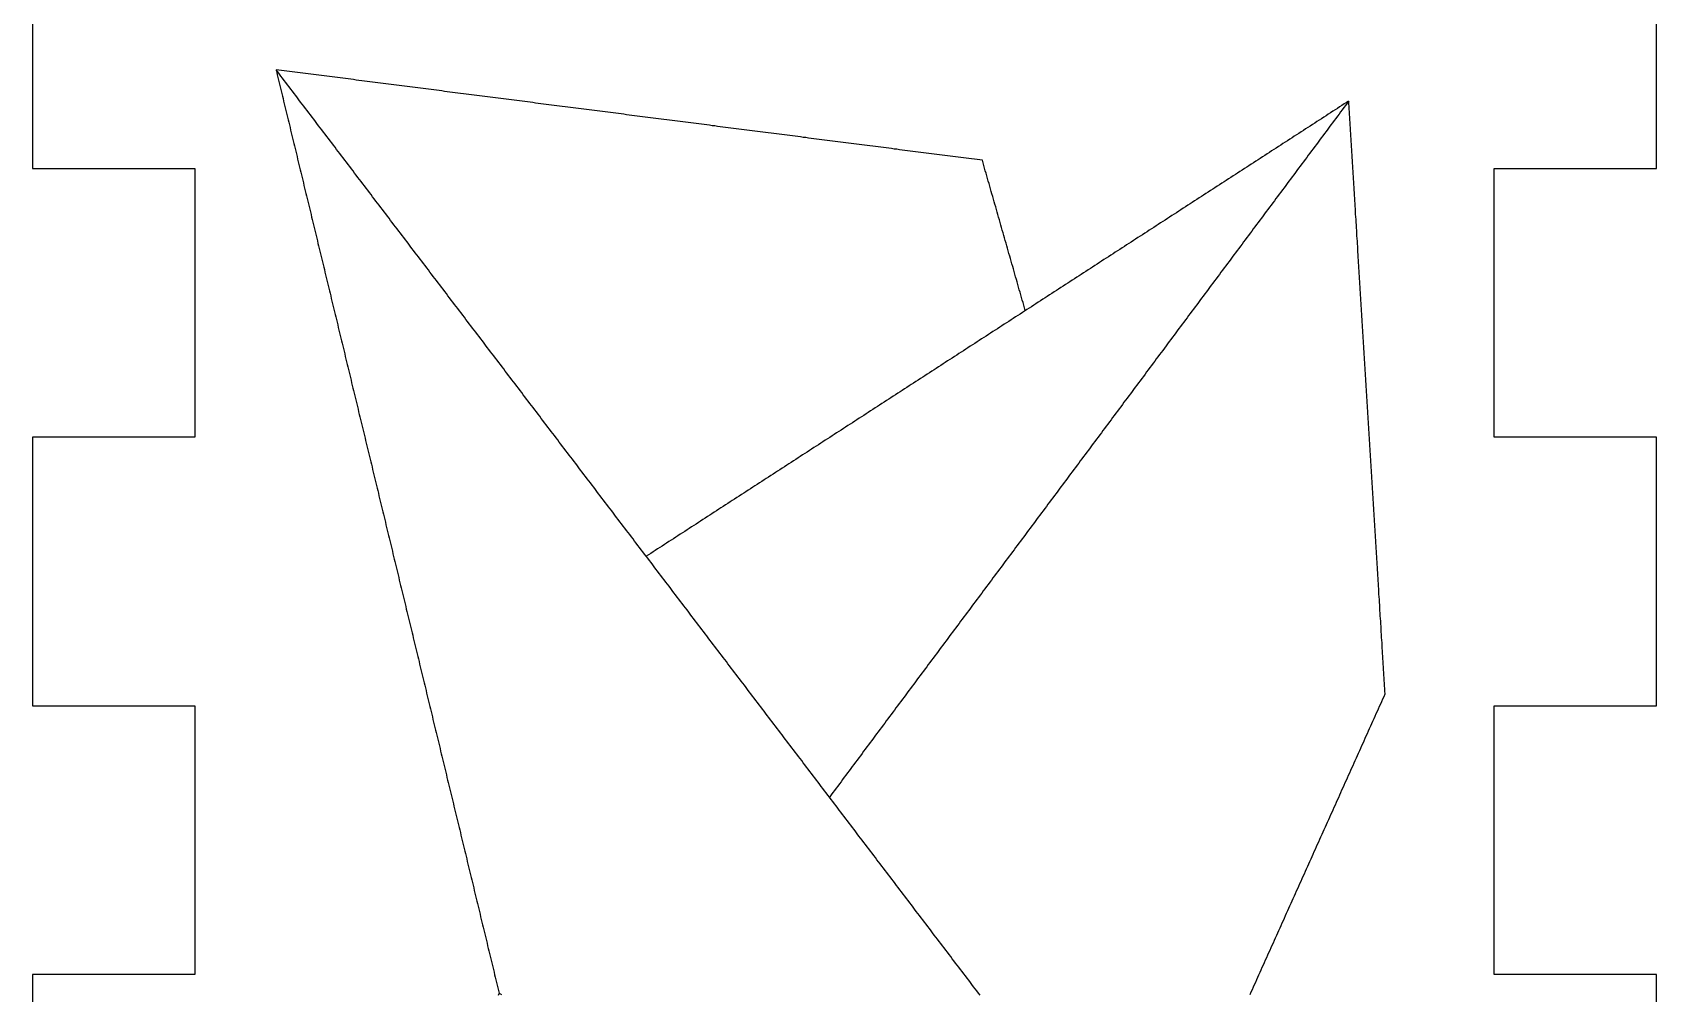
# Model space of a CAD drawing. Extents: x 10 to 860, y -140 to 140.
# Drawn here: x 10 to 70, y -104.9 to -69.4 of the extents above; entities that cross this region are included whole.
import ezdxf

# ---------------------------------------------------------------- set-up
doc = ezdxf.new("R2010")
doc.units = 0

# ---------------------------------------------------------------- blocks, each defined once
blk = doc.blocks.new('SHAPE2DVIEW004')
at = {"layer": 'Views', "color": 0}
for p, q in [((10, -64.519), (10, -74.444)), ((70, -74.444), (70, -64.519)), ((10, -74.444), (16, -74.444)), ((16, -74.444), (16, -84.37)), ((64, -84.37), (64, -74.444)), ((64, -74.444), (70, -74.444)), ((16, -84.37), (10, -84.37)), ((10, -84.37), (10, -94.296)), ((70, -84.37), (64, -84.37)), ((70, -94.296), (70, -84.37)), ((10, -94.296), (16, -94.296)), ((16, -94.296), (16, -104.222)), ((64, -104.222), (64, -94.296)), ((64, -94.296), (70, -94.296)), ((16, -104.222), (10, -104.222)), ((10, -104.222), (10, -114.148)), ((70, -104.222), (64, -104.222)), ((70, -114.148), (70, -104.222))]:
    blk.add_line(p, q, dxfattribs=at)
blk = doc.blocks.new('SHAPE2DVIEW007')
at = {"layer": 'Views', "color": 0}
for points in [[(18.998, -70.798), (18.998, -70.799)], [(18.999, -70.799), (18.998, -70.798)], [(18.998, -70.799), (19.022, -70.896), (19.045, -70.993), (19.069, -71.09), (19.092, -71.187), (19.116, -71.285), (19.139, -71.382), (19.163, -71.479), (19.186, -71.576), (19.21, -71.673), (19.233, -71.771), (19.257, -71.868), (19.28, -71.965), (19.304, -72.062), (19.327, -72.159), (19.351, -72.257), (19.374, -72.354), (19.398, -72.451), (19.421, -72.548), (19.445, -72.645), (19.468, -72.742), (19.491, -72.84), (19.515, -72.937), (19.538, -73.034), (19.562, -73.131), (19.585, -73.228), (19.609, -73.326), (19.632, -73.423), (19.656, -73.52), (19.679, -73.617), (19.703, -73.714), (19.726, -73.812), (19.75, -73.909), (19.773, -74.006), (19.797, -74.103), (19.82, -74.2), (19.844, -74.298), (19.867, -74.395), (19.891, -74.492), (19.914, -74.589), (19.938, -74.686), (19.961, -74.783), (19.984, -74.881), (20.008, -74.978), (20.031, -75.075), (20.055, -75.172), (20.078, -75.269), (20.102, -75.367), (20.125, -75.464), (20.149, -75.561), (20.172, -75.658), (20.196, -75.755), (20.219, -75.853), (20.243, -75.95), (20.266, -76.047), (20.29, -76.144), (20.313, -76.241), (20.337, -76.338), (20.36, -76.436), (20.384, -76.533), (20.407, -76.63), (20.431, -76.727), (20.454, -76.824), (20.478, -76.922), (20.501, -77.019), (20.524, -77.116), (20.548, -77.213), (20.571, -77.31), (20.595, -77.408), (20.618, -77.505), (20.642, -77.602), (20.665, -77.699), (20.689, -77.796), (20.712, -77.894), (20.736, -77.991), (20.759, -78.088), (20.783, -78.185), (20.806, -78.282), (20.83, -78.379), (20.853, -78.477), (20.877, -78.574), (20.9, -78.671), (20.924, -78.768), (20.947, -78.865), (20.971, -78.963), (20.994, -79.06), (21.017, -79.157), (21.041, -79.254), (21.064, -79.351), (21.088, -79.449), (21.111, -79.546), (21.135, -79.643), (21.158, -79.74), (21.182, -79.837), (21.205, -79.934), (21.229, -80.032), (21.252, -80.129), (21.276, -80.226), (21.299, -80.323), (21.323, -80.42), (21.346, -80.518), (21.37, -80.615), (21.393, -80.712), (21.417, -80.809), (21.44, -80.906), (21.464, -81.004), (21.487, -81.101), (21.511, -81.198), (21.534, -81.295), (21.557, -81.392), (21.581, -81.49), (21.604, -81.587), (21.628, -81.684), (21.651, -81.781), (21.675, -81.878), (21.698, -81.975), (21.722, -82.073), (21.745, -82.17), (21.769, -82.267), (21.792, -82.364), (21.816, -82.461), (21.839, -82.559), (21.863, -82.656), (21.886, -82.753), (21.91, -82.85), (21.933, -82.947), (21.957, -83.045), (21.98, -83.142), (22.004, -83.239), (22.027, -83.336), (22.05, -83.433), (22.074, -83.531), (22.097, -83.628), (22.121, -83.725), (22.144, -83.822), (22.168, -83.919), (22.191, -84.016), (22.215, -84.114), (22.238, -84.211), (22.262, -84.308), (22.285, -84.405), (22.309, -84.502), (22.332, -84.6), (22.356, -84.697), (22.379, -84.794), (22.403, -84.891), (22.426, -84.988), (22.45, -85.086), (22.473, -85.183), (22.497, -85.28), (22.52, -85.377), (22.544, -85.474), (22.567, -85.571), (22.59, -85.669), (22.614, -85.766), (22.637, -85.863), (22.661, -85.96), (22.684, -86.057), (22.708, -86.155), (22.731, -86.252), (22.755, -86.349), (22.778, -86.446), (22.802, -86.543), (22.825, -86.641), (22.849, -86.738), (22.872, -86.835), (22.896, -86.932), (22.919, -87.029), (22.943, -87.127), (22.966, -87.224), (22.99, -87.321), (23.013, -87.418), (23.037, -87.515), (23.06, -87.612), (23.083, -87.71), (23.107, -87.807), (23.13, -87.904), (23.154, -88.001), (23.177, -88.098), (23.201, -88.196), (23.224, -88.293), (23.248, -88.39), (23.271, -88.487), (23.295, -88.584), (23.318, -88.682), (23.342, -88.779), (23.365, -88.876), (23.389, -88.973), (23.412, -89.07), (23.436, -89.168), (23.459, -89.265), (23.483, -89.362), (23.506, -89.459), (23.53, -89.556), (23.553, -89.653), (23.577, -89.751), (23.6, -89.848), (23.623, -89.945), (23.647, -90.042), (23.67, -90.139), (23.694, -90.237), (23.717, -90.334), (23.741, -90.431), (23.764, -90.528), (23.788, -90.625), (23.811, -90.723), (23.835, -90.82), (23.858, -90.917), (23.882, -91.014), (23.905, -91.111), (23.929, -91.208), (23.952, -91.306), (23.976, -91.403), (23.999, -91.5), (24.023, -91.597), (24.046, -91.694), (24.07, -91.792), (24.093, -91.889), (24.116, -91.986), (24.14, -92.083), (24.163, -92.18), (24.187, -92.278), (24.21, -92.375), (24.234, -92.472), (24.257, -92.569), (24.281, -92.666), (24.304, -92.764), (24.328, -92.861), (24.351, -92.958), (24.375, -93.055), (24.398, -93.152), (24.422, -93.249), (24.445, -93.347), (24.469, -93.444), (24.492, -93.541), (24.516, -93.638), (24.539, -93.735), (24.563, -93.833), (24.586, -93.93), (24.61, -94.027), (24.633, -94.124), (24.656, -94.221), (24.68, -94.319), (24.703, -94.416), (24.727, -94.513), (24.75, -94.61), (24.774, -94.707), (24.797, -94.805), (24.821, -94.902), (24.844, -94.999), (24.868, -95.096), (24.891, -95.193), (24.915, -95.29), (24.938, -95.388), (24.962, -95.485), (24.985, -95.582), (25.009, -95.679), (25.032, -95.776), (25.056, -95.874), (25.079, -95.971), (25.103, -96.068), (25.126, -96.165), (25.149, -96.262), (25.173, -96.36), (25.196, -96.457), (25.22, -96.554), (25.243, -96.651), (25.267, -96.748), (25.29, -96.845), (25.314, -96.943), (25.337, -97.04), (25.361, -97.137), (25.384, -97.234), (25.408, -97.331), (25.431, -97.429), (25.455, -97.526), (25.478, -97.623), (25.502, -97.72), (25.525, -97.817), (25.549, -97.915), (25.572, -98.012), (25.596, -98.109), (25.619, -98.206), (25.643, -98.303), (25.666, -98.401), (25.689, -98.498), (25.713, -98.595), (25.736, -98.692), (25.76, -98.789), (25.783, -98.886), (25.807, -98.984), (25.83, -99.081), (25.854, -99.178), (25.877, -99.275), (25.901, -99.372), (25.924, -99.47), (25.948, -99.567), (25.971, -99.664), (25.995, -99.761), (26.018, -99.858), (26.042, -99.956), (26.065, -100.053), (26.089, -100.15), (26.112, -100.247), (26.136, -100.344), (26.159, -100.441), (26.182, -100.539), (26.206, -100.636), (26.229, -100.733), (26.253, -100.83), (26.276, -100.927), (26.3, -101.025), (26.323, -101.122), (26.347, -101.219), (26.37, -101.316), (26.394, -101.413), (26.417, -101.511), (26.441, -101.608), (26.464, -101.705), (26.488, -101.802), (26.511, -101.899), (26.535, -101.997), (26.558, -102.094), (26.582, -102.191), (26.605, -102.288), (26.629, -102.385), (26.652, -102.482), (26.676, -102.58), (26.699, -102.677), (26.722, -102.774), (26.746, -102.871), (26.769, -102.968), (26.793, -103.066), (26.816, -103.163), (26.84, -103.26), (26.863, -103.357), (26.887, -103.454), (26.91, -103.552), (26.934, -103.649), (26.957, -103.746), (26.981, -103.843), (27.004, -103.94), (27.028, -104.038), (27.051, -104.135), (27.075, -104.232), (27.098, -104.329), (27.122, -104.426), (27.145, -104.523), (27.169, -104.621), (27.192, -104.718), (27.215, -104.815), (27.239, -104.912)], [(18.999, -70.799), (18.998, -70.799)], [(18.998, -70.799), (18.998, -70.799)], [(45.093, -74.146), (44.994, -74.133), (44.896, -74.121), (44.797, -74.108), (44.698, -74.095), (44.599, -74.083), (44.5, -74.07), (44.401, -74.057), (44.303, -74.045), (44.204, -74.032), (44.105, -74.019), (44.006, -74.007), (43.907, -73.994), (43.808, -73.981), (43.709, -73.969), (43.611, -73.956), (43.512, -73.943), (43.413, -73.931), (43.314, -73.918), (43.215, -73.905), (43.116, -73.893), (43.018, -73.88), (42.919, -73.867), (42.82, -73.855), (42.721, -73.842), (42.622, -73.829), (42.523, -73.816), (42.425, -73.804), (42.326, -73.791), (42.227, -73.778), (42.128, -73.766), (42.029, -73.753), (41.93, -73.74), (41.831, -73.728), (41.733, -73.715), (41.634, -73.702), (41.535, -73.69), (41.436, -73.677), (41.337, -73.664), (41.238, -73.652), (41.14, -73.639), (41.041, -73.626), (40.942, -73.614), (40.843, -73.601), (40.744, -73.588), (40.645, -73.576), (40.547, -73.563), (40.448, -73.55), (40.349, -73.538), (40.25, -73.525), (40.151, -73.512), (40.052, -73.5), (39.953, -73.487), (39.855, -73.474), (39.756, -73.461), (39.657, -73.449), (39.558, -73.436), (39.459, -73.423), (39.36, -73.411), (39.262, -73.398), (39.163, -73.385), (39.064, -73.373), (38.965, -73.36), (38.866, -73.347), (38.767, -73.335), (38.668, -73.322), (38.57, -73.309), (38.471, -73.297), (38.372, -73.284), (38.273, -73.271), (38.174, -73.259), (38.075, -73.246), (37.977, -73.233), (37.878, -73.221), (37.779, -73.208), (37.68, -73.195), (37.581, -73.183), (37.482, -73.17), (37.384, -73.157), (37.285, -73.144), (37.186, -73.132), (37.087, -73.119), (36.988, -73.106), (36.889, -73.094), (36.79, -73.081), (36.692, -73.068), (36.593, -73.056), (36.494, -73.043), (36.395, -73.03), (36.296, -73.018), (36.197, -73.005), (36.099, -72.992), (36, -72.98), (35.901, -72.967), (35.802, -72.954), (35.703, -72.942), (35.604, -72.929), (35.506, -72.916), (35.407, -72.904), (35.308, -72.891), (35.209, -72.878), (35.11, -72.866), (35.011, -72.853), (34.912, -72.84), (34.814, -72.827), (34.715, -72.815), (34.616, -72.802), (34.517, -72.789), (34.418, -72.777), (34.319, -72.764), (34.221, -72.751), (34.122, -72.739), (34.023, -72.726), (33.924, -72.713), (33.825, -72.701), (33.726, -72.688), (33.628, -72.675), (33.529, -72.663), (33.43, -72.65), (33.331, -72.637), (33.232, -72.625), (33.133, -72.612), (33.034, -72.599), (32.936, -72.587), (32.837, -72.574), (32.738, -72.561), (32.639, -72.549), (32.54, -72.536), (32.441, -72.523), (32.343, -72.51), (32.244, -72.498), (32.145, -72.485), (32.046, -72.472), (31.947, -72.46), (31.848, -72.447), (31.749, -72.434), (31.651, -72.422), (31.552, -72.409), (31.453, -72.396), (31.354, -72.384), (31.255, -72.371), (31.156, -72.358), (31.058, -72.346), (30.959, -72.333), (30.86, -72.32), (30.761, -72.308), (30.662, -72.295), (30.563, -72.282), (30.465, -72.27), (30.366, -72.257), (30.267, -72.244), (30.168, -72.232), (30.069, -72.219), (29.97, -72.206), (29.871, -72.193), (29.773, -72.181), (29.674, -72.168), (29.575, -72.155), (29.476, -72.143), (29.377, -72.13), (29.278, -72.117), (29.18, -72.105), (29.081, -72.092), (28.982, -72.079), (28.883, -72.067), (28.784, -72.054), (28.685, -72.041), (28.587, -72.029), (28.488, -72.016), (28.389, -72.003), (28.29, -71.991), (28.191, -71.978), (28.092, -71.965), (27.993, -71.953), (27.895, -71.94), (27.796, -71.927), (27.697, -71.915), (27.598, -71.902), (27.499, -71.889), (27.4, -71.876), (27.302, -71.864), (27.203, -71.851), (27.104, -71.838), (27.005, -71.826), (26.906, -71.813), (26.807, -71.8), (26.709, -71.788), (26.61, -71.775), (26.511, -71.762), (26.412, -71.75), (26.313, -71.737), (26.214, -71.724), (26.115, -71.712), (26.017, -71.699), (25.918, -71.686), (25.819, -71.674), (25.72, -71.661), (25.621, -71.648), (25.522, -71.636), (25.424, -71.623), (25.325, -71.61), (25.226, -71.598), (25.127, -71.585), (25.028, -71.572), (24.929, -71.56), (24.83, -71.547), (24.732, -71.534), (24.633, -71.521), (24.534, -71.509), (24.435, -71.496), (24.336, -71.483), (24.237, -71.471), (24.139, -71.458), (24.04, -71.445), (23.941, -71.433), (23.842, -71.42), (23.743, -71.407), (23.644, -71.395), (23.546, -71.382), (23.447, -71.369), (23.348, -71.357), (23.249, -71.344), (23.15, -71.331), (23.051, -71.319), (22.952, -71.306), (22.854, -71.293), (22.755, -71.281), (22.656, -71.268), (22.557, -71.255), (22.458, -71.243), (22.359, -71.23), (22.261, -71.217), (22.162, -71.204), (22.063, -71.192), (21.964, -71.179), (21.865, -71.166), (21.766, -71.154), (21.668, -71.141), (21.569, -71.128), (21.47, -71.116), (21.371, -71.103), (21.272, -71.09), (21.173, -71.078), (21.074, -71.065), (20.976, -71.052), (20.877, -71.04), (20.778, -71.027), (20.679, -71.014), (20.58, -71.002), (20.481, -70.989), (20.383, -70.976), (20.284, -70.964), (20.185, -70.951), (20.086, -70.938), (19.987, -70.926), (19.888, -70.913), (19.79, -70.9), (19.691, -70.887), (19.592, -70.875), (19.493, -70.862), (19.394, -70.849), (19.295, -70.837), (19.196, -70.824), (19.098, -70.811), (18.999, -70.799)], [(45.012, -104.993), (44.951, -104.914), (44.891, -104.834), (44.83, -104.755), (44.77, -104.675), (44.709, -104.596), (44.649, -104.516), (44.588, -104.437), (44.528, -104.357), (44.467, -104.278), (44.407, -104.198), (44.346, -104.119), (44.286, -104.039), (44.225, -103.96), (44.165, -103.88), (44.104, -103.801), (44.044, -103.721), (43.983, -103.642), (43.923, -103.562), (43.862, -103.482), (43.802, -103.403), (43.741, -103.323), (43.681, -103.244), (43.62, -103.164), (43.56, -103.085), (43.499, -103.005), (43.439, -102.926), (43.378, -102.846), (43.318, -102.767), (43.257, -102.687), (43.197, -102.608), (43.136, -102.528), (43.076, -102.449), (43.015, -102.369), (42.955, -102.29), (42.894, -102.21), (42.834, -102.131), (42.773, -102.051), (42.713, -101.972), (42.652, -101.892), (42.592, -101.813), (42.531, -101.733), (42.471, -101.653), (42.41, -101.574), (42.35, -101.494), (42.289, -101.415), (42.229, -101.335), (42.168, -101.256), (42.108, -101.176), (42.047, -101.097), (41.987, -101.017), (41.926, -100.938), (41.866, -100.858), (41.805, -100.779), (41.745, -100.699), (41.684, -100.62), (41.624, -100.54), (41.563, -100.461), (41.503, -100.381), (41.442, -100.302), (41.382, -100.222), (41.321, -100.143), (41.261, -100.063), (41.2, -99.983), (41.14, -99.904), (41.079, -99.824), (41.019, -99.745), (40.958, -99.665), (40.898, -99.586), (40.837, -99.506), (40.777, -99.427), (40.716, -99.347), (40.656, -99.268), (40.595, -99.188), (40.535, -99.109), (40.474, -99.029), (40.414, -98.95), (40.353, -98.87), (40.293, -98.791), (40.232, -98.711), (40.172, -98.632), (40.111, -98.552), (40.051, -98.473), (39.99, -98.393), (39.93, -98.314), (39.869, -98.234), (39.809, -98.154), (39.748, -98.075), (39.688, -97.995), (39.628, -97.916), (39.567, -97.836), (39.507, -97.757), (39.446, -97.677), (39.386, -97.598), (39.325, -97.518), (39.265, -97.439), (39.204, -97.359), (39.144, -97.28), (39.083, -97.2), (39.023, -97.121), (38.962, -97.041), (38.902, -96.962), (38.841, -96.882), (38.781, -96.803), (38.72, -96.723), (38.66, -96.644), (38.599, -96.564), (38.539, -96.484), (38.478, -96.405), (38.418, -96.325), (38.357, -96.246), (38.297, -96.166), (38.236, -96.087), (38.176, -96.007), (38.115, -95.928), (38.055, -95.848), (37.994, -95.769), (37.934, -95.689), (37.873, -95.61), (37.813, -95.53), (37.752, -95.451), (37.692, -95.371), (37.631, -95.292), (37.571, -95.212), (37.51, -95.133), (37.45, -95.053), (37.389, -94.974), (37.329, -94.894), (37.268, -94.815), (37.208, -94.735), (37.147, -94.655), (37.087, -94.576), (37.026, -94.496), (36.966, -94.417), (36.905, -94.337), (36.845, -94.258), (36.784, -94.178), (36.724, -94.099), (36.663, -94.019), (36.603, -93.94), (36.542, -93.86), (36.482, -93.781), (36.421, -93.701), (36.361, -93.622), (36.3, -93.542), (36.24, -93.463), (36.179, -93.383), (36.119, -93.304), (36.058, -93.224), (35.998, -93.145), (35.937, -93.065), (35.877, -92.986), (35.816, -92.906), (35.756, -92.826), (35.695, -92.747), (35.635, -92.667), (35.574, -92.588), (35.514, -92.508), (35.453, -92.429), (35.393, -92.349), (35.332, -92.27), (35.272, -92.19), (35.211, -92.111), (35.151, -92.031), (35.09, -91.952), (35.03, -91.872), (34.969, -91.793), (34.909, -91.713), (34.848, -91.634), (34.788, -91.554), (34.727, -91.475), (34.667, -91.395), (34.606, -91.316), (34.546, -91.236), (34.485, -91.156), (34.425, -91.077), (34.364, -90.997), (34.304, -90.918), (34.243, -90.838), (34.183, -90.759), (34.122, -90.679), (34.062, -90.6), (34.001, -90.52), (33.941, -90.441), (33.88, -90.361), (33.82, -90.282), (33.76, -90.202), (33.699, -90.123), (33.639, -90.043), (33.578, -89.964), (33.518, -89.884), (33.457, -89.805), (33.397, -89.725), (33.336, -89.646), (33.276, -89.566), (33.215, -89.487), (33.155, -89.407), (33.094, -89.327), (33.034, -89.248), (32.973, -89.168), (32.913, -89.089), (32.852, -89.009), (32.792, -88.93), (32.731, -88.85), (32.671, -88.771), (32.61, -88.691), (32.55, -88.612), (32.489, -88.532), (32.429, -88.453), (32.368, -88.373), (32.308, -88.294), (32.247, -88.214), (32.187, -88.135), (32.126, -88.055), (32.066, -87.976), (32.005, -87.896), (31.945, -87.817), (31.884, -87.737), (31.824, -87.657), (31.763, -87.578), (31.703, -87.498), (31.642, -87.419), (31.582, -87.339), (31.521, -87.26), (31.461, -87.18), (31.4, -87.101), (31.34, -87.021), (31.279, -86.942), (31.219, -86.862), (31.158, -86.783), (31.098, -86.703), (31.037, -86.624), (30.977, -86.544), (30.916, -86.465), (30.856, -86.385), (30.795, -86.306), (30.735, -86.226), (30.674, -86.147), (30.614, -86.067), (30.553, -85.988), (30.493, -85.908), (30.432, -85.828), (30.372, -85.749), (30.311, -85.669), (30.251, -85.59), (30.19, -85.51), (30.13, -85.431), (30.069, -85.351), (30.009, -85.272), (29.948, -85.192), (29.888, -85.113), (29.827, -85.033), (29.767, -84.954), (29.706, -84.874), (29.646, -84.795), (29.585, -84.715), (29.525, -84.636), (29.464, -84.556), (29.404, -84.477), (29.343, -84.397), (29.283, -84.318), (29.222, -84.238), (29.162, -84.159), (29.101, -84.079), (29.041, -83.999), (28.98, -83.92), (28.92, -83.84), (28.859, -83.761), (28.799, -83.681), (28.738, -83.602), (28.678, -83.522), (28.617, -83.443), (28.557, -83.363), (28.496, -83.284), (28.436, -83.204), (28.375, -83.125), (28.315, -83.045), (28.254, -82.966), (28.194, -82.886), (28.133, -82.807), (28.073, -82.727), (28.012, -82.648), (27.952, -82.568), (27.892, -82.489), (27.831, -82.409), (27.771, -82.329), (27.71, -82.25), (27.65, -82.17), (27.589, -82.091), (27.529, -82.011), (27.468, -81.932), (27.408, -81.852), (27.347, -81.773), (27.287, -81.693), (27.226, -81.614), (27.166, -81.534), (27.105, -81.455), (27.045, -81.375), (26.984, -81.296), (26.924, -81.216), (26.863, -81.137), (26.803, -81.057), (26.742, -80.978), (26.682, -80.898), (26.621, -80.819), (26.561, -80.739), (26.5, -80.66), (26.44, -80.58), (26.379, -80.5), (26.319, -80.421), (26.258, -80.341), (26.198, -80.262), (26.137, -80.182), (26.077, -80.103), (26.016, -80.023), (25.956, -79.944), (25.895, -79.864), (25.835, -79.785), (25.774, -79.705), (25.714, -79.626), (25.653, -79.546), (25.593, -79.467), (25.532, -79.387), (25.472, -79.308), (25.411, -79.228), (25.351, -79.149), (25.29, -79.069), (25.23, -78.99), (25.169, -78.91), (25.109, -78.83), (25.048, -78.751), (24.988, -78.671), (24.927, -78.592), (24.867, -78.512), (24.806, -78.433), (24.746, -78.353), (24.685, -78.274), (24.625, -78.194), (24.564, -78.115), (24.504, -78.035), (24.443, -77.956), (24.383, -77.876), (24.322, -77.797), (24.262, -77.717), (24.201, -77.638), (24.141, -77.558), (24.08, -77.479), (24.02, -77.399), (23.959, -77.32), (23.899, -77.24), (23.838, -77.161), (23.778, -77.081), (23.717, -77.001), (23.657, -76.922), (23.596, -76.842), (23.536, -76.763), (23.475, -76.683), (23.415, -76.604), (23.354, -76.524), (23.294, -76.445), (23.233, -76.365), (23.173, -76.286), (23.112, -76.206), (23.052, -76.127), (22.991, -76.047), (22.931, -75.968), (22.87, -75.888), (22.81, -75.809), (22.749, -75.729), (22.689, -75.65), (22.628, -75.57), (22.568, -75.491), (22.507, -75.411), (22.447, -75.332), (22.386, -75.252), (22.326, -75.172), (22.265, -75.093), (22.205, -75.013), (22.144, -74.934), (22.084, -74.854), (22.024, -74.775), (21.963, -74.695), (21.903, -74.616), (21.842, -74.536), (21.782, -74.457), (21.721, -74.377), (21.661, -74.298), (21.6, -74.218), (21.54, -74.139), (21.479, -74.059), (21.419, -73.98), (21.358, -73.9), (21.298, -73.821), (21.237, -73.741), (21.177, -73.662), (21.116, -73.582), (21.056, -73.502), (20.995, -73.423), (20.935, -73.343), (20.874, -73.264), (20.814, -73.184), (20.753, -73.105), (20.693, -73.025), (20.632, -72.946), (20.572, -72.866), (20.511, -72.787), (20.451, -72.707), (20.39, -72.628), (20.33, -72.548), (20.269, -72.469), (20.209, -72.389), (20.148, -72.31), (20.088, -72.23), (20.027, -72.151), (19.967, -72.071), (19.906, -71.992), (19.846, -71.912), (19.785, -71.833), (19.725, -71.753), (19.664, -71.673), (19.604, -71.594), (19.543, -71.514), (19.483, -71.435), (19.422, -71.355), (19.362, -71.276), (19.301, -71.196), (19.241, -71.117), (19.18, -71.037), (19.12, -70.958), (19.059, -70.878), (18.999, -70.799)], [(58.626, -71.956), (58.543, -72.011), (58.459, -72.065), (58.375, -72.119), (58.291, -72.174), (58.208, -72.228), (58.124, -72.282), (58.04, -72.336), (57.957, -72.391), (57.873, -72.445), (57.789, -72.499), (57.705, -72.553), (57.622, -72.608), (57.538, -72.662), (57.454, -72.716), (57.371, -72.77), (57.287, -72.825), (57.203, -72.879), (57.119, -72.933), (57.036, -72.987), (56.952, -73.042), (56.868, -73.096), (56.785, -73.15), (56.701, -73.204), (56.617, -73.259), (56.533, -73.313), (56.45, -73.367), (56.366, -73.421), (56.282, -73.476), (56.199, -73.53), (56.115, -73.584), (56.031, -73.638), (55.947, -73.693), (55.864, -73.747), (55.78, -73.801), (55.696, -73.855), (55.613, -73.91), (55.529, -73.964), (55.445, -74.018), (55.361, -74.073), (55.278, -74.127), (55.194, -74.181), (55.11, -74.235), (55.027, -74.29), (54.943, -74.344), (54.859, -74.398), (54.775, -74.452), (54.692, -74.507), (54.608, -74.561), (54.524, -74.615), (54.441, -74.669), (54.357, -74.724), (54.273, -74.778), (54.189, -74.832), (54.106, -74.886), (54.022, -74.941), (53.938, -74.995), (53.855, -75.049), (53.771, -75.103), (53.687, -75.158), (53.603, -75.212), (53.52, -75.266), (53.436, -75.32), (53.352, -75.375), (53.269, -75.429), (53.185, -75.483), (53.101, -75.537), (53.017, -75.592), (52.934, -75.646), (52.85, -75.7), (52.766, -75.755), (52.683, -75.809), (52.599, -75.863), (52.515, -75.917), (52.431, -75.972), (52.348, -76.026), (52.264, -76.08), (52.18, -76.134), (52.097, -76.189), (52.013, -76.243), (51.929, -76.297), (51.845, -76.351), (51.762, -76.406), (51.678, -76.46), (51.594, -76.514), (51.511, -76.568), (51.427, -76.623), (51.343, -76.677), (51.259, -76.731), (51.176, -76.785), (51.092, -76.84), (51.008, -76.894), (50.925, -76.948), (50.841, -77.002), (50.757, -77.057), (50.673, -77.111), (50.59, -77.165), (50.506, -77.219), (50.422, -77.274), (50.339, -77.328), (50.255, -77.382), (50.171, -77.436), (50.087, -77.491), (50.004, -77.545), (49.92, -77.599), (49.836, -77.654), (49.753, -77.708), (49.669, -77.762), (49.585, -77.816), (49.501, -77.871), (49.418, -77.925), (49.334, -77.979), (49.25, -78.033), (49.167, -78.088), (49.083, -78.142), (48.999, -78.196), (48.915, -78.25), (48.832, -78.305), (48.748, -78.359), (48.664, -78.413), (48.581, -78.467), (48.497, -78.522), (48.413, -78.576), (48.329, -78.63), (48.246, -78.684), (48.162, -78.739), (48.078, -78.793), (47.995, -78.847), (47.911, -78.901), (47.827, -78.956), (47.743, -79.01), (47.66, -79.064), (47.576, -79.118), (47.492, -79.173), (47.409, -79.227), (47.325, -79.281), (47.241, -79.335), (47.157, -79.39), (47.074, -79.444), (46.99, -79.498), (46.906, -79.553), (46.823, -79.607), (46.739, -79.661), (46.655, -79.715), (46.571, -79.77), (46.488, -79.824), (46.404, -79.878), (46.32, -79.932), (46.237, -79.987), (46.153, -80.041), (46.069, -80.095), (45.985, -80.149), (45.902, -80.204), (45.818, -80.258), (45.734, -80.312), (45.651, -80.366), (45.567, -80.421), (45.483, -80.475), (45.399, -80.529), (45.316, -80.583), (45.232, -80.638), (45.148, -80.692), (45.065, -80.746), (44.981, -80.8), (44.897, -80.855), (44.813, -80.909), (44.73, -80.963), (44.646, -81.017), (44.562, -81.072), (44.479, -81.126), (44.395, -81.18), (44.311, -81.234), (44.227, -81.289), (44.144, -81.343), (44.06, -81.397), (43.976, -81.452), (43.893, -81.506), (43.809, -81.56), (43.725, -81.614), (43.641, -81.669), (43.558, -81.723), (43.474, -81.777), (43.39, -81.831), (43.307, -81.886), (43.223, -81.94), (43.139, -81.994), (43.055, -82.048), (42.972, -82.103), (42.888, -82.157), (42.804, -82.211), (42.721, -82.265), (42.637, -82.32), (42.553, -82.374), (42.469, -82.428), (42.386, -82.482), (42.302, -82.537), (42.218, -82.591), (42.135, -82.645), (42.051, -82.699), (41.967, -82.754), (41.883, -82.808), (41.8, -82.862), (41.716, -82.916), (41.632, -82.971), (41.549, -83.025), (41.465, -83.079), (41.381, -83.133), (41.297, -83.188), (41.214, -83.242), (41.13, -83.296), (41.046, -83.351), (40.963, -83.405), (40.879, -83.459), (40.795, -83.513), (40.711, -83.568), (40.628, -83.622), (40.544, -83.676), (40.46, -83.73), (40.377, -83.785), (40.293, -83.839), (40.209, -83.893), (40.125, -83.947), (40.042, -84.002), (39.958, -84.056), (39.874, -84.11), (39.791, -84.164), (39.707, -84.219), (39.623, -84.273), (39.539, -84.327), (39.456, -84.381), (39.372, -84.436), (39.288, -84.49), (39.205, -84.544), (39.121, -84.598), (39.037, -84.653), (38.953, -84.707), (38.87, -84.761), (38.786, -84.815), (38.702, -84.87), (38.619, -84.924), (38.535, -84.978), (38.451, -85.032), (38.367, -85.087), (38.284, -85.141), (38.2, -85.195), (38.116, -85.25), (38.033, -85.304), (37.949, -85.358), (37.865, -85.412), (37.781, -85.467), (37.698, -85.521), (37.614, -85.575), (37.53, -85.629), (37.447, -85.684), (37.363, -85.738), (37.279, -85.792), (37.195, -85.846), (37.112, -85.901), (37.028, -85.955), (36.944, -86.009), (36.861, -86.063), (36.777, -86.118), (36.693, -86.172), (36.609, -86.226), (36.526, -86.28), (36.442, -86.335), (36.358, -86.389), (36.275, -86.443), (36.191, -86.497), (36.107, -86.552), (36.023, -86.606), (35.94, -86.66), (35.856, -86.714), (35.772, -86.769), (35.689, -86.823), (35.605, -86.877), (35.521, -86.931), (35.437, -86.986), (35.354, -87.04), (35.27, -87.094), (35.186, -87.149), (35.103, -87.203), (35.019, -87.257), (34.935, -87.311), (34.851, -87.366), (34.768, -87.42), (34.684, -87.474), (34.6, -87.528), (34.517, -87.583), (34.433, -87.637), (34.349, -87.691), (34.265, -87.745), (34.182, -87.8), (34.098, -87.854), (34.014, -87.908), (33.931, -87.962), (33.847, -88.017), (33.763, -88.071), (33.679, -88.125), (33.596, -88.179), (33.512, -88.234), (33.428, -88.288), (33.345, -88.342), (33.261, -88.396), (33.177, -88.451), (33.094, -88.505), (33.01, -88.559), (32.926, -88.613), (32.842, -88.668), (32.759, -88.722), (32.675, -88.776)], [(58.629, -71.956), (58.569, -72.036), (58.509, -72.116), (58.449, -72.197), (58.39, -72.277), (58.33, -72.357), (58.27, -72.437), (58.21, -72.517), (58.151, -72.597), (58.091, -72.677), (58.031, -72.757), (57.971, -72.837), (57.912, -72.917), (57.852, -72.997), (57.792, -73.077), (57.733, -73.158), (57.673, -73.238), (57.613, -73.318), (57.553, -73.398), (57.494, -73.478), (57.434, -73.558), (57.374, -73.638), (57.314, -73.718), (57.255, -73.798), (57.195, -73.878), (57.135, -73.958), (57.075, -74.038), (57.016, -74.118), (56.956, -74.199), (56.896, -74.279), (56.836, -74.359), (56.777, -74.439), (56.717, -74.519), (56.657, -74.599), (56.597, -74.679), (56.538, -74.759), (56.478, -74.839), (56.418, -74.919), (56.359, -74.999), (56.299, -75.079), (56.239, -75.16), (56.179, -75.24), (56.12, -75.32), (56.06, -75.4), (56, -75.48), (55.94, -75.56), (55.881, -75.64), (55.821, -75.72), (55.761, -75.8), (55.701, -75.88), (55.642, -75.96), (55.582, -76.04), (55.522, -76.12), (55.462, -76.201), (55.403, -76.281), (55.343, -76.361), (55.283, -76.441), (55.224, -76.521), (55.164, -76.601), (55.104, -76.681), (55.044, -76.761), (54.985, -76.841), (54.925, -76.921), (54.865, -77.001), (54.805, -77.081), (54.746, -77.162), (54.686, -77.242), (54.626, -77.322), (54.566, -77.402), (54.507, -77.482), (54.447, -77.562), (54.387, -77.642), (54.327, -77.722), (54.268, -77.802), (54.208, -77.882), (54.148, -77.962), (54.088, -78.042), (54.029, -78.122), (53.969, -78.203), (53.909, -78.283), (53.85, -78.363), (53.79, -78.443), (53.73, -78.523), (53.67, -78.603), (53.611, -78.683), (53.551, -78.763), (53.491, -78.843), (53.431, -78.923), (53.372, -79.003), (53.312, -79.083), (53.252, -79.164), (53.192, -79.244), (53.133, -79.324), (53.073, -79.404), (53.013, -79.484), (52.953, -79.564), (52.894, -79.644), (52.834, -79.724), (52.774, -79.804), (52.715, -79.884), (52.655, -79.964), (52.595, -80.044), (52.535, -80.125), (52.476, -80.205), (52.416, -80.285), (52.356, -80.365), (52.296, -80.445), (52.237, -80.525), (52.177, -80.605), (52.117, -80.685), (52.057, -80.765), (51.998, -80.845), (51.938, -80.925), (51.878, -81.005), (51.818, -81.085), (51.759, -81.166), (51.699, -81.246), (51.639, -81.326), (51.579, -81.406), (51.52, -81.486), (51.46, -81.566), (51.4, -81.646), (51.341, -81.726), (51.281, -81.806), (51.221, -81.886), (51.161, -81.966), (51.102, -82.046), (51.042, -82.127), (50.982, -82.207), (50.922, -82.287), (50.863, -82.367), (50.803, -82.447), (50.743, -82.527), (50.683, -82.607), (50.624, -82.687), (50.564, -82.767), (50.504, -82.847), (50.444, -82.927), (50.385, -83.007), (50.325, -83.087), (50.265, -83.168), (50.205, -83.248), (50.146, -83.328), (50.086, -83.408), (50.026, -83.488), (49.967, -83.568), (49.907, -83.648), (49.847, -83.728), (49.787, -83.808), (49.728, -83.888), (49.668, -83.968), (49.608, -84.048), (49.548, -84.129), (49.489, -84.209), (49.429, -84.289), (49.369, -84.369), (49.309, -84.449), (49.25, -84.529), (49.19, -84.609), (49.13, -84.689), (49.07, -84.769), (49.011, -84.849), (48.951, -84.929), (48.891, -85.009), (48.832, -85.089), (48.772, -85.17), (48.712, -85.25), (48.652, -85.33), (48.593, -85.41), (48.533, -85.49), (48.473, -85.57), (48.413, -85.65), (48.354, -85.73), (48.294, -85.81), (48.234, -85.89), (48.174, -85.97), (48.115, -86.05), (48.055, -86.131), (47.995, -86.211), (47.935, -86.291), (47.876, -86.371), (47.816, -86.451), (47.756, -86.531), (47.696, -86.611), (47.637, -86.691), (47.577, -86.771), (47.517, -86.851), (47.458, -86.931), (47.398, -87.011), (47.338, -87.092), (47.278, -87.172), (47.219, -87.252), (47.159, -87.332), (47.099, -87.412), (47.039, -87.492), (46.98, -87.572), (46.92, -87.652), (46.86, -87.732), (46.8, -87.812), (46.741, -87.892), (46.681, -87.972), (46.621, -88.052), (46.561, -88.133), (46.502, -88.213), (46.442, -88.293), (46.382, -88.373), (46.322, -88.453), (46.263, -88.533), (46.203, -88.613), (46.143, -88.693), (46.084, -88.773), (46.024, -88.853), (45.964, -88.933), (45.904, -89.013), (45.845, -89.094), (45.785, -89.174), (45.725, -89.254), (45.665, -89.334), (45.606, -89.414), (45.546, -89.494), (45.486, -89.574), (45.426, -89.654), (45.367, -89.734), (45.307, -89.814), (45.247, -89.894), (45.187, -89.974), (45.128, -90.054), (45.068, -90.135), (45.008, -90.215), (44.949, -90.295), (44.889, -90.375), (44.829, -90.455), (44.769, -90.535), (44.71, -90.615), (44.65, -90.695), (44.59, -90.775), (44.53, -90.855), (44.471, -90.935), (44.411, -91.015), (44.351, -91.096), (44.291, -91.176), (44.232, -91.256), (44.172, -91.336), (44.112, -91.416), (44.052, -91.496), (43.993, -91.576), (43.933, -91.656), (43.873, -91.736), (43.813, -91.816), (43.754, -91.896), (43.694, -91.976), (43.634, -92.056), (43.575, -92.137), (43.515, -92.217), (43.455, -92.297), (43.395, -92.377), (43.336, -92.457), (43.276, -92.537), (43.216, -92.617), (43.156, -92.697), (43.097, -92.777), (43.037, -92.857), (42.977, -92.937), (42.917, -93.017), (42.858, -93.098), (42.798, -93.178), (42.738, -93.258), (42.678, -93.338), (42.619, -93.418), (42.559, -93.498), (42.499, -93.578), (42.44, -93.658), (42.38, -93.738), (42.32, -93.818), (42.26, -93.898), (42.201, -93.978), (42.141, -94.058), (42.081, -94.139), (42.021, -94.219), (41.962, -94.299), (41.902, -94.379), (41.842, -94.459), (41.782, -94.539), (41.723, -94.619), (41.663, -94.699), (41.603, -94.779), (41.543, -94.859), (41.484, -94.939), (41.424, -95.019), (41.364, -95.1), (41.304, -95.18), (41.245, -95.26), (41.185, -95.34), (41.125, -95.42), (41.066, -95.5), (41.006, -95.58), (40.946, -95.66), (40.886, -95.74), (40.827, -95.82), (40.767, -95.9), (40.707, -95.98), (40.647, -96.061), (40.588, -96.141), (40.528, -96.221), (40.468, -96.301), (40.408, -96.381), (40.349, -96.461), (40.289, -96.541), (40.229, -96.621), (40.169, -96.701), (40.11, -96.781), (40.05, -96.861), (39.99, -96.941), (39.93, -97.021), (39.871, -97.102), (39.811, -97.182), (39.751, -97.262), (39.692, -97.342), (39.632, -97.422), (39.572, -97.502), (39.512, -97.582), (39.453, -97.662)], [(59.974, -93.861), (59.968, -93.761), (59.961, -93.661), (59.955, -93.562), (59.949, -93.462), (59.943, -93.363), (59.937, -93.263), (59.931, -93.164), (59.925, -93.064), (59.919, -92.965), (59.913, -92.865), (59.906, -92.765), (59.9, -92.666), (59.894, -92.566), (59.888, -92.467), (59.882, -92.367), (59.876, -92.268), (59.87, -92.168), (59.864, -92.068), (59.858, -91.969), (59.851, -91.869), (59.845, -91.77), (59.839, -91.67), (59.833, -91.571), (59.827, -91.471), (59.821, -91.371), (59.815, -91.272), (59.809, -91.172), (59.802, -91.073), (59.796, -90.973), (59.79, -90.874), (59.784, -90.774), (59.778, -90.675), (59.772, -90.575), (59.766, -90.475), (59.76, -90.376), (59.754, -90.276), (59.747, -90.177), (59.741, -90.077), (59.735, -89.978), (59.729, -89.878), (59.723, -89.778), (59.717, -89.679), (59.711, -89.579), (59.705, -89.48), (59.699, -89.38), (59.692, -89.281), (59.686, -89.181), (59.68, -89.081), (59.674, -88.982), (59.668, -88.882), (59.662, -88.783), (59.656, -88.683), (59.65, -88.584), (59.644, -88.484), (59.637, -88.385), (59.631, -88.285), (59.625, -88.185), (59.619, -88.086), (59.613, -87.986), (59.607, -87.887), (59.601, -87.787), (59.595, -87.688), (59.588, -87.588), (59.582, -87.488), (59.576, -87.389), (59.57, -87.289), (59.564, -87.19), (59.558, -87.09), (59.552, -86.991), (59.546, -86.891), (59.54, -86.791), (59.533, -86.692), (59.527, -86.592), (59.521, -86.493), (59.515, -86.393), (59.509, -86.294), (59.503, -86.194), (59.497, -86.095), (59.491, -85.995), (59.485, -85.895), (59.478, -85.796), (59.472, -85.696), (59.466, -85.597), (59.46, -85.497), (59.454, -85.398), (59.448, -85.298), (59.442, -85.198), (59.436, -85.099), (59.43, -84.999), (59.423, -84.9), (59.417, -84.8), (59.411, -84.701), (59.405, -84.601), (59.399, -84.501), (59.393, -84.402), (59.387, -84.302), (59.381, -84.203), (59.375, -84.103), (59.368, -84.004), (59.362, -83.904), (59.356, -83.805), (59.35, -83.705), (59.344, -83.605), (59.338, -83.506), (59.332, -83.406), (59.326, -83.307), (59.319, -83.207), (59.313, -83.108), (59.307, -83.008), (59.301, -82.908), (59.295, -82.809), (59.289, -82.709), (59.283, -82.61), (59.277, -82.51), (59.271, -82.411), (59.264, -82.311), (59.258, -82.211), (59.252, -82.112), (59.246, -82.012), (59.24, -81.913), (59.234, -81.813), (59.228, -81.714), (59.222, -81.614), (59.216, -81.515), (59.209, -81.415), (59.203, -81.315), (59.197, -81.216), (59.191, -81.116), (59.185, -81.017), (59.179, -80.917), (59.173, -80.818), (59.167, -80.718), (59.161, -80.618), (59.154, -80.519), (59.148, -80.419), (59.142, -80.32), (59.136, -80.22), (59.13, -80.121), (59.124, -80.021), (59.118, -79.922), (59.112, -79.822), (59.105, -79.722), (59.099, -79.623), (59.093, -79.523), (59.087, -79.424), (59.081, -79.324), (59.075, -79.225), (59.069, -79.125), (59.063, -79.025), (59.057, -78.926), (59.05, -78.826), (59.044, -78.727), (59.038, -78.627), (59.032, -78.528), (59.026, -78.428), (59.02, -78.328), (59.014, -78.229), (59.008, -78.129), (59.002, -78.03), (58.995, -77.93), (58.989, -77.831), (58.983, -77.731), (58.977, -77.632), (58.971, -77.532), (58.965, -77.432), (58.959, -77.333), (58.953, -77.233), (58.947, -77.134), (58.94, -77.034), (58.934, -76.935), (58.928, -76.835), (58.922, -76.735), (58.916, -76.636), (58.91, -76.536), (58.904, -76.437), (58.898, -76.337), (58.891, -76.238), (58.885, -76.138), (58.879, -76.038), (58.873, -75.939), (58.867, -75.839), (58.861, -75.74), (58.855, -75.64), (58.849, -75.541), (58.843, -75.441), (58.836, -75.342), (58.83, -75.242), (58.824, -75.142), (58.818, -75.043), (58.812, -74.943), (58.806, -74.844), (58.8, -74.744), (58.794, -74.645), (58.788, -74.545), (58.781, -74.445), (58.775, -74.346), (58.769, -74.246), (58.763, -74.147), (58.757, -74.047), (58.751, -73.948), (58.745, -73.848), (58.739, -73.748), (58.733, -73.649), (58.726, -73.549), (58.72, -73.45), (58.714, -73.35), (58.708, -73.251), (58.702, -73.151), (58.696, -73.052), (58.69, -72.952), (58.684, -72.852), (58.678, -72.753), (58.671, -72.653), (58.665, -72.554), (58.659, -72.454), (58.653, -72.355), (58.647, -72.255), (58.641, -72.155), (58.635, -72.056), (58.629, -71.956)], [(46.677, -79.69), (46.65, -79.594), (46.623, -79.499), (46.596, -79.403), (46.568, -79.308), (46.541, -79.212), (46.514, -79.116), (46.486, -79.021), (46.459, -78.925), (46.432, -78.83), (46.404, -78.734), (46.377, -78.639), (46.35, -78.543), (46.322, -78.447), (46.295, -78.352), (46.268, -78.256), (46.24, -78.161), (46.213, -78.065), (46.186, -77.969), (46.159, -77.874), (46.131, -77.778), (46.104, -77.683), (46.077, -77.587), (46.049, -77.492), (46.022, -77.396), (45.995, -77.3), (45.967, -77.205), (45.94, -77.109), (45.913, -77.014), (45.885, -76.918), (45.858, -76.822), (45.831, -76.727), (45.803, -76.631), (45.776, -76.536), (45.749, -76.44), (45.722, -76.345), (45.694, -76.249), (45.667, -76.153), (45.64, -76.058), (45.612, -75.962), (45.585, -75.867), (45.558, -75.771), (45.53, -75.675), (45.503, -75.58), (45.476, -75.484), (45.448, -75.389), (45.421, -75.293), (45.394, -75.198), (45.366, -75.102), (45.339, -75.006), (45.312, -74.911), (45.284, -74.815), (45.257, -74.72), (45.23, -74.624), (45.203, -74.529), (45.175, -74.433), (45.148, -74.337), (45.121, -74.242), (45.093, -74.146)], [(54.986, -104.96), (55.027, -104.869), (55.068, -104.778), (55.109, -104.687), (55.15, -104.596), (55.191, -104.505), (55.232, -104.414), (55.272, -104.323), (55.313, -104.232), (55.354, -104.141), (55.395, -104.05), (55.436, -103.959), (55.477, -103.868), (55.518, -103.777), (55.559, -103.686), (55.599, -103.595), (55.64, -103.504), (55.681, -103.413), (55.722, -103.323), (55.763, -103.232), (55.804, -103.141), (55.845, -103.05), (55.886, -102.959), (55.927, -102.868), (55.967, -102.777), (56.008, -102.686), (56.049, -102.595), (56.09, -102.504), (56.131, -102.413), (56.172, -102.322), (56.213, -102.231), (56.254, -102.14), (56.294, -102.049), (56.335, -101.958), (56.376, -101.867), (56.417, -101.776), (56.458, -101.685), (56.499, -101.594), (56.54, -101.503), (56.581, -101.412), (56.621, -101.321), (56.662, -101.23), (56.703, -101.139), (56.744, -101.048), (56.785, -100.957), (56.826, -100.866), (56.867, -100.775), (56.908, -100.684), (56.949, -100.593), (56.989, -100.502), (57.03, -100.411), (57.071, -100.32), (57.112, -100.229), (57.153, -100.138), (57.194, -100.047), (57.235, -99.956), (57.276, -99.865), (57.316, -99.774), (57.357, -99.683), (57.398, -99.592), (57.439, -99.501), (57.48, -99.41), (57.521, -99.319), (57.562, -99.228), (57.603, -99.137), (57.643, -99.046), (57.684, -98.955), (57.725, -98.864), (57.766, -98.774), (57.807, -98.683), (57.848, -98.592), (57.889, -98.501), (57.93, -98.41), (57.971, -98.319), (58.011, -98.228), (58.052, -98.137), (58.093, -98.046), (58.134, -97.955), (58.175, -97.864), (58.216, -97.773), (58.257, -97.682), (58.298, -97.591), (58.338, -97.5), (58.379, -97.409), (58.42, -97.318), (58.461, -97.227), (58.502, -97.136), (58.543, -97.045), (58.584, -96.954), (58.625, -96.863), (58.666, -96.772), (58.706, -96.681), (58.747, -96.59), (58.788, -96.499), (58.829, -96.408), (58.87, -96.317), (58.911, -96.226), (58.952, -96.135), (58.993, -96.044), (59.033, -95.953), (59.074, -95.862), (59.115, -95.771), (59.156, -95.68), (59.197, -95.589), (59.238, -95.498), (59.279, -95.407), (59.32, -95.316), (59.36, -95.225), (59.401, -95.134), (59.442, -95.043), (59.483, -94.952), (59.524, -94.861), (59.565, -94.77), (59.606, -94.679), (59.647, -94.588), (59.688, -94.497), (59.728, -94.406), (59.769, -94.316), (59.81, -94.225), (59.851, -94.134), (59.892, -94.043), (59.933, -93.952), (59.974, -93.861)], [(27.239, -104.912), (27.207, -105.007)], [(27.239, -104.912), (27.239, -104.913)], [(27.239, -104.912), (27.239, -104.912)], [(27.239, -104.913), (27.325, -104.964)]]:
    blk.add_lwpolyline(points, dxfattribs=at)

msp = doc.modelspace()

# ---------------------------------------------------------------- block references
at = {"layer": 'Views', "color": 0}
for name in ['SHAPE2DVIEW004', 'SHAPE2DVIEW007']:
    msp.add_blockref(name, (0, 0), dxfattribs=at)

doc.saveas('drawing.dxf')
